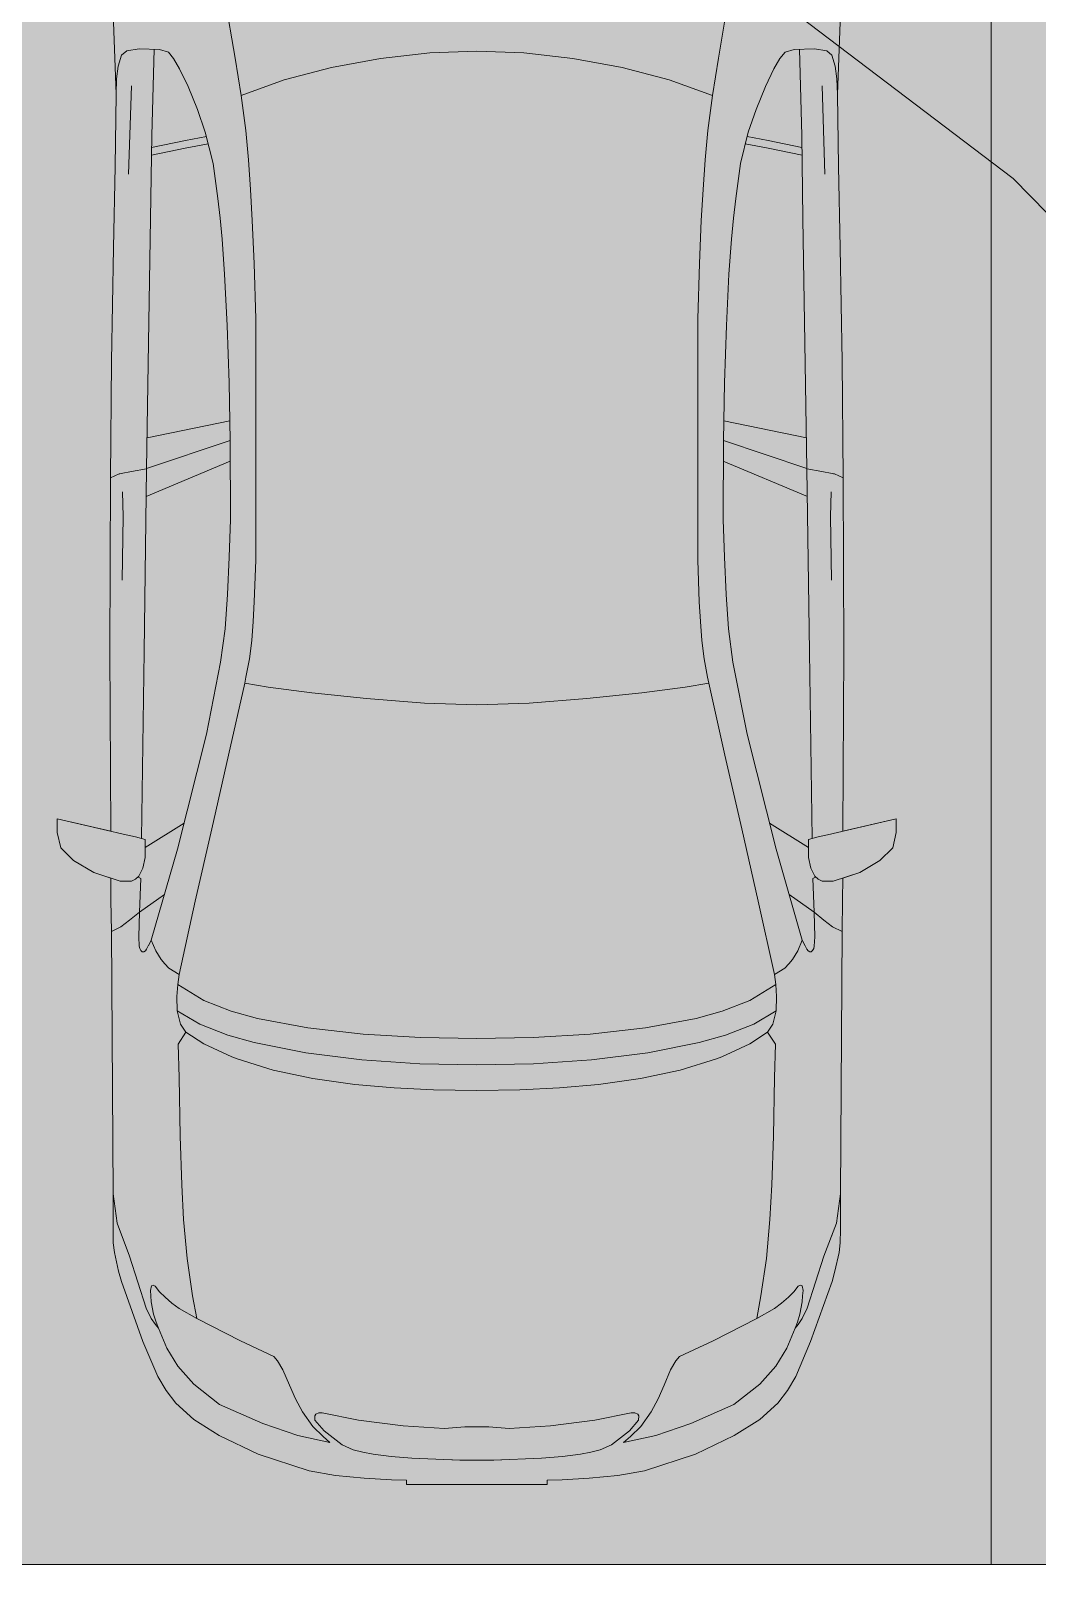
# Model space of a CAD drawing. Header units: millimetres. Extents: x 132836 to 1862386, y -330276 to -143438.
# Drawn here: x 235639 to 238152, y -270728 to -266857 of the extents above; entities that cross this region are included whole.
import ezdxf

# ---------------------------------------------------------------- set-up
doc = ezdxf.new("R2010")
doc.units = ezdxf.units.MM
doc.header["$MEASUREMENT"] = 0
for name, color, linetype in [('Extérieur - Environnement', 7, 'Continuous'), ('Nouveau_CN_02_00', 7, 'Continuous'), ('Structure - Murs extérieurs', 7, 'Continuous')]:
    doc.layers.add(name, color=color, linetype=linetype)

msp = doc.modelspace()

# ---------------------------------------------------------------- hatches: boundary and pattern name
at = {"linetype": 'Continuous', "lineweight": 0, "true_color": 0x6f6f6f}
h = msp.add_hatch(color=8, dxfattribs=at)
h.paths.add_polyline_path([(141848.442, -275935.042), (141848.442, -295062.571), (269220.821, -293826.868), (269220.821, -270902.734), (268763.049, -270902.734), (254213.6, -271040.575), (254213.6, -163437.635), (153156.2, -163437.635), (153156.2, -271040.575), (153182.962, -271040.57), (153183.146, -272000.514, -0.40942736), (149183.681, -275935.042)])
h.paths.add_polyline_path([(158435.584, -260639.953), (155145.584, -260639.953), (155145.584, -248364.953), (155145.584, -243089.974), (155145.584, -242189.974), (158435.584, -242189.974)], flags=0)
h.paths.add_polyline_path([(196775.042, -260810.571), (196775.042, -222495.57), (186955.542, -222495.57), (186955.542, -218295.57), (196754.55, -218295.57), (196754.55, -208495.57), (196754.55, -204495.57), (193355.542, -204495.57), (193355.542, -201780.57), (193355.542, -195161.535), (195576.034, -195161.535), (195576.034, -189810.571), (217850.068, -189810.571), (217850.068, -262266.885), (245610.045, -262266.885), (245610.045, -253395.571), (245626.034, -253395.571), (246426.034, -253395.571), (247826.034, -253395.571), (247826.034, -248005.571), (247826.034, -246605.571), (245626.034, -246605.571), (245610.045, -246605.571), (245610.045, -171995.57), (212806.28, -171995.57), (161503.433, -171995.57), (161503.433, -193810.571), (161503.433, -230015.57), (161503.433, -260810.571)], flags=0)
h.paths.add_polyline_path([(162737.042, -269433.913, -0.09031866), (162858.773, -268727.623, -0.20144873), (163912.639, -267592.74, -0.10421145), (164718.006, -267415.055), (165317.979, -267409.371, -0.10404461), (166125.354, -267571.244, -0.23825546), (167284.257, -268953.318, -0.05518862), (167336.836, -269390.334), (167338.931, -269611.438), (167351.046, -270890.267), (167092.583, -271892.761, -0.26794919), (165370.083, -272909.124), (164770.11, -272914.808, -0.19371746), (163379.252, -272370.185, -0.07056876), (163028.663, -271931.262, -0.1316525), (162751.253, -270933.845)], flags=0)
h.paths.add_polyline_path([(173316.986, -273599.031), (173316.986, -273452.052), (173330.488, -267377.824, -0.3805567), (175316.986, -265609.826), (175394.714, -265609.826), (175394.714, -270609.826), (190394.714, -270609.826), (190394.714, -265609.826), (195356.191, -265609.826, -0.41421356), (196856.191, -267109.826), (196856.191, -273660.699, -0.34550161), (195137.285, -275433.432), (175327.752, -275599.002, -0.4157911)], flags=0)
h.paths.add_polyline_path([(205510.093, -271504.083, -0.13447393), (205230.948, -270484.937), (205230.948, -268984.937, -0.41421356), (207230.948, -266984.937), (207830.948, -266984.937, -0.41421356), (209830.948, -268984.937), (209830.948, -270484.937, -0.12882035), (209574.03, -271465.581, -0.27093629), (207830.948, -272484.937), (207230.948, -272484.937, -0.26498)], flags=0)
h.paths.add_polyline_path([(217862.687, -273329.325), (217869.949, -267730.336, -0.09856151), (218100.718, -266943.721), (218117.681, -266951.545, -0.258849), (219955.479, -265605.827), (219953.141, -265587.294), (220637.569, -265587.294), (220637.569, -265687.294), (220637.569, -270687.294), (250537.569, -270687.294), (250537.569, -265687.294), (252208.004, -265687.294), (254186.294, -265687.294), (254186.294, -267687.294), (254186.294, -271062.255, 0.00134576), (254186.323, -271073.021), (254197.209, -273095.233, -0.41421356), (252208.004, -275105.97), (243484.534, -275105.97, -0.00518896), (243431.438, -275116.103), (235447.992, -275196.191), (220071.012, -275253.24, -0.38655333), (217873.089, -273475.385, -0.02518922)], flags=0)
at = {"linetype": 'Continuous', "lineweight": 0, "true_color": 0xa7a7a7}
msp.add_hatch(color=253, dxfattribs=at).paths.add_polyline_path([(237379.849, -266301.745, 1), (247379.849, -266301.745, 1)])

# ---------------------------------------------------------------- linework, layer by layer
at = {"color": 9, "linetype": 'Continuous', "lineweight": 5}
msp.add_lwpolyline([(217873.089, -273475.385, 0.38655333), (220071.012, -275253.24), (235447.992, -275196.191), (243431.438, -275116.103, 0.00518896), (243484.534, -275105.97), (252208.004, -275105.97, 0.41421356), (254197.209, -273095.233), (254186.323, -271073.021, -0.00134576), (254186.294, -271062.255), (254186.294, -267687.294), (254186.294, -265687.294), (252208.004, -265687.294), (250537.569, -265687.294), (250537.569, -270687.294), (220637.569, -270687.294), (220637.569, -265687.294), (220637.569, -265587.294), (219953.141, -265587.294), (219955.479, -265605.827, 0.258849), (218117.681, -266951.545), (218100.718, -266943.721, 0.09856151), (217869.949, -267730.336), (217862.687, -273329.325, 0.02518922)], format="xyb", close=True, dxfattribs=at)
at = {"color": 255, "linetype": 'Continuous', "lineweight": 5, "flags": 128}
for points in [[(238037.569, -265687.294), (238037.569, -270687.294)], [(238037.569, -270687.294), (238037.569, -265687.294)], [(235537.569, -270687.294), (238037.569, -270687.294)], [(238037.569, -270687.294), (240537.569, -270687.294)]]:
    msp.add_lwpolyline(points, dxfattribs=at)
at = {"layer": 'Extérieur - Environnement', "color": 7, "linetype": 'Continuous', "lineweight": 13}
for p, q in [((236112.483, -266709.08), (236148.655, -266924.692)), ((237392.295, -266709.08), (237356.123, -266924.692)), ((235844.179, -266812.144), (235851.44, -267015.116)), ((235851.44, -267015.116), (235844.179, -266812.144)), ((237653.338, -267015.116), (237660.599, -266812.144)), ((237653.338, -267015.116), (237660.599, -266812.144)), ((235865.432, -266917.174), (235857.027, -266945.179)), ((235878.133, -266906.682), (235865.432, -266917.174)), ((235909.111, -266901.909), (235878.133, -266906.682)), ((235959.725, -266903.116), (235909.111, -266901.909)), ((235940.519, -267118.034), (235946.343, -266902.797)), ((235982.199, -266910.293), (235959.725, -266903.116)), ((235995.198, -266925.468), (235982.199, -266910.293)), ((236634.854, -266911.78), (236512.171, -266925.666)), ((236752.389, -266907.061), (236634.854, -266911.78)), ((236752.389, -266907.061), (236869.924, -266911.78)), ((236869.924, -266911.78), (236992.607, -266925.666)), ((237509.58, -266925.468), (237522.578, -266910.293)), ((237522.578, -266910.293), (237545.053, -266903.116)), ((237545.053, -266903.116), (237595.667, -266901.909)), ((237564.259, -267118.034), (237558.435, -266902.797)), ((237595.667, -266901.909), (237626.645, -266906.682)), ((237626.645, -266906.682), (237639.346, -266917.174)), ((237639.346, -266917.174), (237647.75, -266945.179)), ((235857.027, -266945.179), (235852.713, -266976.682)), ((236010.092, -266951.662), (235995.198, -266925.468)), ((236031.496, -266995.684), (236010.092, -266951.662)), ((236148.655, -266924.692), (236163.869, -267017.735)), ((236389.416, -266948.269), (236271.566, -266979.133)), ((236512.171, -266925.666), (236389.416, -266948.269)), ((236992.607, -266925.666), (237115.362, -266948.269)), ((237115.362, -266948.269), (237233.212, -266979.133)), ((237356.123, -266924.692), (237340.909, -267017.735)), ((237473.282, -266995.684), (237494.686, -266951.662)), ((237494.686, -266951.662), (237509.58, -266925.468)), ((237647.75, -266945.179), (237652.065, -266976.682)), ((235852.713, -266976.682), (235851.44, -267015.116)), ((235890.107, -266993.88), (235882.69, -267214.66)), ((236054.911, -267052.956), (236031.496, -266995.684)), ((236271.566, -266979.133), (236163.869, -267017.735)), ((237233.212, -266979.133), (237340.909, -267017.735)), ((237449.867, -267052.956), (237473.282, -266995.684)), ((237614.671, -266993.88), (237622.088, -267214.66)), ((237652.065, -266976.682), (237653.338, -267015.116)), ((235851.44, -267015.116), (235849.227, -267195.422)), ((235849.227, -267195.422), (235851.44, -267015.116)), ((236163.869, -267017.735), (236175.54, -267105.162)), ((237340.909, -267017.735), (237329.238, -267105.162)), ((237655.551, -267195.422), (237653.338, -267015.116)), ((237655.551, -267195.422), (237653.338, -267015.116)), ((236074.24, -267109.617), (236054.911, -267052.956)), ((237430.538, -267109.617), (237449.867, -267052.956)), ((236094.075, -267187.636), (236074.24, -267109.617)), ((236175.539, -267105.146), (236182.232, -267178.67)), ((237329.239, -267105.146), (237322.546, -267178.67)), ((237410.703, -267187.636), (237430.538, -267109.617)), ((235937.587, -267325.351), (235940.519, -267118.034)), ((235939.826, -267167.062), (236024.214, -267149.83)), ((235940.099, -267147.769), (236024.487, -267130.537)), ((236024.214, -267149.83), (236081.629, -267138.68)), ((236024.487, -267130.537), (236076.967, -267120.345)), ((237480.564, -267149.83), (237423.149, -267138.68)), ((237480.291, -267130.537), (237427.81, -267120.345)), ((237564.679, -267147.769), (237480.291, -267130.537)), ((237564.952, -267167.062), (237480.564, -267149.83)), ((237567.191, -267325.351), (237564.259, -267118.034)), ((236105.484, -267275.127), (236094.075, -267187.636)), ((236182.231, -267178.656), (236187.197, -267253.131)), ((237322.547, -267178.656), (237317.581, -267253.131)), ((237399.294, -267275.127), (237410.703, -267187.636)), ((235849.227, -267195.422), (235844.877, -267398.632)), ((235849.227, -267195.422), (235844.877, -267398.632)), ((237659.901, -267398.632), (237655.551, -267195.422)), ((237655.551, -267195.422), (237659.901, -267398.632)), ((236187.197, -267253.127), (236191.601, -267329.924)), ((237317.581, -267253.127), (237313.177, -267329.924)), ((236111.33, -267324.705), (236105.484, -267275.127)), ((237393.448, -267324.705), (237399.294, -267275.127)), ((235932.626, -267636.148), (235937.587, -267325.351)), ((236116.424, -267376.543), (236111.33, -267324.705)), ((236191.6, -267329.914), (236196.366, -267438.034)), ((237313.178, -267329.914), (237308.412, -267438.034)), ((237388.354, -267376.543), (237393.448, -267324.705)), ((237572.151, -267636.148), (237567.191, -267325.351)), ((236122.661, -267464.557), (236116.424, -267376.543)), ((237382.116, -267464.557), (237388.354, -267376.543)), ((235844.877, -267398.632), (235840.092, -267681.866)), ((235844.877, -267398.632), (235840.092, -267681.866)), ((237664.686, -267681.866), (237659.901, -267398.632)), ((237659.901, -267398.632), (237664.686, -267681.866)), ((236196.366, -267438.031), (236200.336, -267575.552)), ((237308.412, -267438.031), (237304.441, -267575.552)), ((236129.049, -267592.686), (236122.661, -267464.557)), ((237375.729, -267592.686), (237382.116, -267464.557)), ((236200.336, -267575.552), (236200.375, -268178.518)), ((237304.441, -267575.552), (237304.403, -268178.518)), ((236134.049, -267735.926), (236129.049, -267592.686)), ((237370.729, -267735.926), (237375.729, -267592.686)), ((235927.666, -267950.448), (235932.626, -267636.148)), ((237577.112, -267950.448), (237572.151, -267636.148)), ((235840.092, -267681.866), (235837.573, -267973.113)), ((235840.092, -267681.866), (235837.573, -267973.113)), ((237667.205, -267973.113), (237664.686, -267681.866)), ((237664.686, -267681.866), (237667.205, -267973.113)), ((236136.472, -267879.457), (236134.049, -267735.926)), ((237368.306, -267879.457), (237370.729, -267735.926)), ((235928.882, -267873.372), (236135.654, -267831.01)), ((237575.895, -267873.372), (237369.124, -267831.01)), ((236136.472, -267879.457), (235927.683, -267949.357)), ((236137.01, -268077.471), (236136.472, -267879.457)), ((237367.768, -268077.471), (237368.306, -267879.457)), ((237368.306, -267879.457), (237577.095, -267949.357)), ((235837.573, -267973.113), (235859.282, -267963.349)), ((235859.282, -267963.349), (235861.238, -267962.783)), ((235861.238, -267962.783), (235864.496, -267962.088)), ((235864.496, -267962.088), (235890.409, -267957.432)), ((235890.409, -267957.432), (235927.666, -267950.448)), ((235927.666, -267950.448), (235921.227, -268407.601)), ((235926.694, -268019.427), (236136.612, -267931.001)), ((237578.083, -268019.427), (237368.166, -267931.001)), ((237577.112, -267950.448), (237583.551, -268407.601)), ((237614.369, -267957.432), (237577.112, -267950.448)), ((237640.282, -267962.088), (237614.369, -267957.432)), ((237643.54, -267962.783), (237640.282, -267962.088)), ((237645.496, -267963.349), (237643.54, -267962.783)), ((237667.205, -267973.113), (237645.496, -267963.349)), ((235837.573, -267973.113), (235835.605, -268405.992)), ((235835.605, -268405.992), (235837.573, -267973.113)), ((237669.173, -268405.992), (237667.205, -267973.113)), ((237669.173, -268405.992), (237667.205, -267973.113)), ((235867.468, -268008.036), (235868.967, -268069.3)), ((237637.31, -268008.036), (237635.811, -268069.3)), ((235868.967, -268069.3), (235866.39, -268228.63)), ((236133.859, -268171.56), (236137.01, -268077.471)), ((237370.919, -268171.56), (237367.768, -268077.471)), ((237635.811, -268069.3), (237638.388, -268228.63)), ((236129.665, -268264.184), (236133.859, -268171.56)), ((236200.375, -268178.518), (236196.538, -268282.803)), ((237304.403, -268178.518), (237308.24, -268282.803)), ((237375.113, -268264.184), (237370.919, -268171.56)), ((236123.565, -268350.336), (236129.665, -268264.184)), ((237381.212, -268350.336), (237375.113, -268264.184)), ((236196.539, -268282.796), (236194.005, -268331.972)), ((237308.239, -268282.796), (237310.773, -268331.972)), ((236112.419, -268433.588), (236123.565, -268350.336)), ((236194.005, -268331.956), (236190.207, -268379.107)), ((237310.773, -268331.956), (237314.571, -268379.107)), ((237392.358, -268433.588), (237381.212, -268350.336)), ((236190.209, -268379.084), (236184.386, -268425.327)), ((237314.569, -268379.084), (237320.392, -268425.327)), ((235835.605, -268405.992), (235838.083, -268855.376)), ((235838.083, -268855.376), (235835.605, -268405.992)), ((235921.228, -268407.601), (235914.78, -268873.649)), ((236184.386, -268425.327), (236175.955, -268470.695)), ((237320.392, -268425.327), (237328.823, -268470.695)), ((237583.55, -268407.601), (237589.998, -268873.649)), ((237666.695, -268855.376), (237669.173, -268405.992)), ((237666.695, -268855.376), (237669.173, -268405.992)), ((236077.003, -268612.975), (236112.419, -268433.588)), ((236175.734, -268471.184), (236176.041, -268470.505)), ((237329.044, -268471.184), (237328.737, -268470.505)), ((237427.775, -268612.975), (237392.358, -268433.588)), ((236172.655, -268485.5), (236132.497, -268665.461)), ((236172.655, -268485.5), (236175.734, -268471.184)), ((236172.655, -268485.5), (236231.626, -268495.563)), ((236231.626, -268495.563), (236340.242, -268509.721)), ((237273.152, -268495.563), (237164.536, -268509.721)), ((237332.123, -268485.5), (237273.152, -268495.563)), ((237332.123, -268485.5), (237329.044, -268471.184)), ((237332.123, -268485.5), (237372.281, -268665.461)), ((236340.242, -268509.721), (236477.327, -268524.319)), ((236477.327, -268524.319), (236621.771, -268535.706)), ((236621.771, -268535.706), (236752.389, -268540.229)), ((236883.007, -268535.706), (236752.389, -268540.229)), ((237027.451, -268524.319), (236883.007, -268535.706)), ((237164.536, -268509.721), (237027.451, -268524.319)), ((236004.803, -268900.718), (236077.003, -268612.975)), ((237499.975, -268900.718), (237427.775, -268612.975)), ((236132.497, -268665.461), (236090.317, -268850.052)), ((237372.281, -268665.461), (237414.461, -268850.052)), ((235838.083, -268855.376), (235704.711, -268824.575)), ((235704.711, -268824.575), (235704.711, -268858.864)), ((235704.711, -268824.575), (235876.746, -268864.305)), ((235704.711, -268824.575), (235704.711, -268858.864)), ((236021.177, -268835.461), (235923.996, -268895.945)), ((236090.317, -268850.052), (236049.167, -269030.342)), ((237414.461, -268850.052), (237455.611, -269030.342)), ((237483.6, -268835.461), (237580.782, -268895.945)), ((237800.067, -268824.575), (237628.032, -268864.305)), ((237800.067, -268824.575), (237666.695, -268855.376)), ((237800.067, -268858.864), (237800.067, -268824.575)), ((237800.067, -268824.575), (237800.067, -268858.864)), ((235704.711, -268858.864), (235713.571, -268896.996)), ((235713.571, -268896.996), (235704.711, -268858.864)), ((235876.746, -268864.305), (235899.875, -268869.809)), ((235899.875, -268869.809), (235923.996, -268876.024)), ((235923.996, -268876.024), (235923.996, -268921.171)), ((237604.903, -268869.809), (237580.782, -268876.024)), ((237580.782, -268876.024), (237580.782, -268921.171)), ((237628.032, -268864.305), (237604.903, -268869.809)), ((237791.207, -268896.996), (237800.067, -268858.864)), ((237791.207, -268896.996), (237800.067, -268858.864)), ((235713.571, -268896.996), (235745.43, -268928.955)), ((235745.43, -268928.955), (235713.571, -268896.996)), ((235745.43, -268928.955), (235795.97, -268958.446)), ((235795.97, -268958.446), (235745.43, -268928.955)), ((235923.996, -268921.171), (235917.984, -268947.698)), ((236004.803, -268900.718), (235939.389, -269127.825)), ((237499.975, -268900.718), (237565.389, -269127.825)), ((237580.782, -268921.171), (237586.794, -268947.698)), ((237708.808, -268958.446), (237759.348, -268928.955)), ((237708.808, -268958.446), (237759.348, -268928.955)), ((237759.348, -268928.955), (237791.207, -268896.996)), ((237759.348, -268928.955), (237791.207, -268896.996)), ((235795.97, -268958.446), (235838.483, -268972.665)), ((235861.945, -268980.512), (235795.97, -268958.446)), ((235838.483, -268972.665), (235838.741, -269028.074)), ((235838.741, -269028.074), (235838.483, -268972.665)), ((235908.176, -268967.805), (235900.101, -268975.338)), ((235913.053, -268973.482), (235905.849, -268969.976)), ((235917.984, -268947.698), (235908.176, -268967.805)), ((235913.053, -268973.482), (235910.085, -269058.02)), ((237586.794, -268947.698), (237596.602, -268967.805)), ((237591.725, -268973.482), (237598.929, -268969.976)), ((237591.725, -268973.482), (237594.693, -269058.02)), ((237596.602, -268967.805), (237604.677, -268975.338)), ((237642.833, -268980.512), (237708.808, -268958.446)), ((237666.037, -269028.074), (237666.295, -268972.665)), ((237666.037, -269028.074), (237666.295, -268972.665)), ((237666.295, -268972.665), (237708.808, -268958.446)), ((235889.929, -268980.446), (235861.945, -268980.512)), ((235900.101, -268975.338), (235889.929, -268980.446)), ((237604.677, -268975.338), (237614.849, -268980.446)), ((237614.849, -268980.446), (237642.833, -268980.512)), ((235838.741, -269028.074), (235839.793, -269106.124)), ((235838.741, -269028.074), (235839.793, -269106.124)), ((235972.233, -269013.798), (235910.085, -269058.02)), ((236049.167, -269030.342), (236009.002, -269213.352)), ((237455.611, -269030.342), (237495.776, -269213.352)), ((237532.545, -269013.798), (237594.693, -269058.02)), ((237664.985, -269106.124), (237666.037, -269028.074)), ((237666.037, -269028.074), (237664.985, -269106.124)), ((235885.224, -269078.043), (235863.628, -269094.519)), ((235910.085, -269058.02), (235885.224, -269078.043)), ((235910.085, -269058.02), (235908.251, -269119.394)), ((237594.693, -269058.02), (237619.554, -269078.043)), ((237594.693, -269058.02), (237596.527, -269119.394)), ((237619.554, -269078.043), (237641.15, -269094.519)), ((235863.628, -269094.519), (235839.793, -269106.124)), ((235839.793, -269106.124), (235843.944, -269761.281)), ((235839.793, -269106.124), (235843.944, -269761.281)), ((235908.251, -269119.394), (235909.53, -269142.411)), ((235932.041, -269141.742), (235939.389, -269127.825)), ((235939.389, -269127.825), (235950.835, -269154.267)), ((237565.389, -269127.825), (237553.943, -269154.267)), ((237572.737, -269141.742), (237565.389, -269127.825)), ((237596.527, -269119.394), (237595.248, -269142.411)), ((237641.15, -269094.519), (237664.985, -269106.124)), ((237660.834, -269761.281), (237664.985, -269106.124)), ((237664.985, -269106.124), (237660.834, -269761.281)), ((235909.53, -269142.411), (235910.567, -269148.165)), ((235910.567, -269148.165), (235913.49, -269153.829)), ((235916.951, -269156.902), (235913.49, -269153.829)), ((235920.7, -269156.936), (235916.951, -269156.902)), ((235924.596, -269154.389), (235920.7, -269156.936)), ((235924.596, -269154.389), (235927.688, -269150.029)), ((235927.688, -269150.029), (235932.035, -269141.742)), ((235950.835, -269154.267), (235964.178, -269175.776)), ((237553.943, -269154.267), (237540.6, -269175.776)), ((237577.09, -269150.029), (237572.743, -269141.742)), ((237580.182, -269154.389), (237577.09, -269150.029)), ((237580.182, -269154.389), (237584.078, -269156.936)), ((237584.078, -269156.936), (237587.827, -269156.902)), ((237587.827, -269156.902), (237591.288, -269153.829)), ((237594.211, -269148.165), (237591.288, -269153.829)), ((237595.248, -269142.411), (237594.211, -269148.165)), ((235964.178, -269175.776), (235973.375, -269186.973)), ((235973.375, -269186.973), (235983.094, -269197.411)), ((235983.094, -269197.411), (236009.002, -269213.352)), ((237521.684, -269197.411), (237495.776, -269213.352)), ((237531.403, -269186.973), (237521.684, -269197.411)), ((237540.6, -269175.776), (237531.403, -269186.973)), ((236005.712, -269238.276), (236003.569, -269268.704)), ((236009.002, -269213.352), (236005.712, -269238.276)), ((236070.526, -269278.711), (236005.712, -269238.276)), ((236009.016, -269213.352), (236009.002, -269213.352)), ((237434.252, -269278.711), (237499.066, -269238.276)), ((237495.762, -269213.352), (237495.776, -269213.352)), ((237495.776, -269213.352), (237499.066, -269238.276)), ((237499.066, -269238.276), (237501.209, -269268.704)), ((236003.569, -269268.704), (236004.349, -269304.066)), ((236139.281, -269304.966), (236070.522, -269278.71)), ((237365.496, -269304.966), (237434.256, -269278.71)), ((237501.209, -269268.704), (237500.429, -269304.066)), ((236060.727, -269337.286), (236004.349, -269304.066)), ((236004.349, -269304.066), (236012.677, -269337.784)), ((236204.417, -269323.678), (236139.275, -269304.965)), ((237300.36, -269323.678), (237365.503, -269304.965)), ((237444.051, -269337.286), (237500.429, -269304.066)), ((237500.429, -269304.066), (237492.101, -269337.784)), ((236025.992, -269357.141), (236006.462, -269387.53)), ((236012.677, -269337.784), (236012.703, -269337.799)), ((236025.992, -269357.141), (236012.677, -269337.784)), ((236025.998, -269357.181), (236025.992, -269357.141)), ((236025.998, -269357.181), (236070.601, -269386.898)), ((236130.93, -269364.909), (236060.727, -269337.286)), ((236330.71, -269347.1), (236204.412, -269323.677)), ((236468.853, -269362.462), (236330.71, -269347.1)), ((237035.925, -269362.462), (237174.068, -269347.1)), ((237174.068, -269347.1), (237300.366, -269323.677)), ((237373.848, -269364.909), (237444.051, -269337.286)), ((237478.78, -269357.181), (237434.177, -269386.898)), ((237478.78, -269357.181), (237478.785, -269357.141)), ((237478.785, -269357.141), (237492.101, -269337.784)), ((237478.785, -269357.141), (237498.316, -269387.53)), ((237492.101, -269337.784), (237492.075, -269337.799)), ((236006.462, -269387.53), (236008.641, -269470.882)), ((236070.601, -269386.898), (236140.48, -269419.474)), ((236196.577, -269383.674), (236130.93, -269364.909)), ((236325.019, -269409.223), (236196.577, -269383.674)), ((236611.783, -269370.864), (236468.851, -269362.461)), ((236752.418, -269373.424), (236611.781, -269370.863)), ((236752.36, -269373.424), (236892.997, -269370.863)), ((236892.995, -269370.864), (237035.927, -269362.461)), ((237179.759, -269409.223), (237308.201, -269383.674)), ((237308.201, -269383.674), (237373.848, -269364.909)), ((237434.177, -269386.898), (237364.298, -269419.474)), ((237498.316, -269387.53), (237496.137, -269470.882)), ((236140.48, -269419.474), (236153.541, -269424.336)), ((236153.541, -269424.336), (236244.081, -269452.15)), ((236465.701, -269426.562), (236325.019, -269409.223)), ((236610.485, -269436.38), (236465.701, -269426.562)), ((236752.389, -269439.488), (236610.485, -269436.38)), ((236752.389, -269439.488), (236894.293, -269436.38)), ((236894.293, -269436.38), (237039.077, -269426.562)), ((237039.077, -269426.562), (237179.759, -269409.223)), ((237351.237, -269424.336), (237260.696, -269452.15)), ((237364.298, -269419.474), (237351.237, -269424.336)), ((236008.639, -269470.819), (236011.285, -269617.644)), ((236008.642, -269470.865), (236008.642, -269470.882)), ((236244.081, -269452.15), (236343.129, -269473.079)), ((236343.129, -269473.079), (236448.036, -269487.903)), ((237161.649, -269473.079), (237056.742, -269487.903)), ((237260.696, -269452.15), (237161.649, -269473.079)), ((237496.139, -269470.819), (237493.493, -269617.644)), ((237496.136, -269470.865), (237496.136, -269470.882)), ((236448.036, -269487.903), (236545.998, -269496.699)), ((236545.998, -269496.699), (236644.57, -269501.675)), ((236644.57, -269501.675), (236752.395, -269503.419)), ((236860.208, -269501.675), (236752.382, -269503.419)), ((236958.78, -269496.699), (236860.208, -269501.675)), ((237056.742, -269487.903), (236958.78, -269496.699)), ((236011.285, -269617.644), (236015.577, -269739.103)), ((237493.493, -269617.644), (237489.201, -269739.103)), ((236015.577, -269739.103), (236020.114, -269825.642)), ((237489.201, -269739.103), (237484.664, -269825.642)), ((235843.944, -269761.281), (235843.861, -269812.104)), ((235843.944, -269761.281), (235843.861, -269812.104)), ((235843.944, -269761.281), (235853.787, -269834.646)), ((237660.834, -269761.281), (237650.991, -269834.646)), ((237660.917, -269812.104), (237660.834, -269761.281)), ((237660.834, -269761.281), (237660.917, -269812.104)), ((235843.861, -269812.104), (235843.971, -269850.175)), ((235843.861, -269812.104), (235843.971, -269850.175)), ((236020.112, -269825.621), (236028.893, -269922.935)), ((236028.893, -269922.935), (236020.142, -269825.642)), ((237484.666, -269825.621), (237475.885, -269922.935)), ((237475.885, -269922.935), (237484.636, -269825.642)), ((237660.807, -269850.175), (237660.917, -269812.104)), ((237660.917, -269812.104), (237660.807, -269850.175)), ((235843.971, -269850.175), (235844.498, -269883.286)), ((235843.971, -269850.175), (235844.498, -269883.286)), ((235853.787, -269834.646), (235885.312, -269917.011)), ((235864.901, -269863.685), (235864.953, -269864.697)), ((237650.991, -269834.646), (237619.466, -269917.011)), ((237639.876, -269863.685), (237639.825, -269864.697)), ((237660.28, -269883.286), (237660.807, -269850.175)), ((237660.807, -269850.175), (237660.28, -269883.286)), ((235844.498, -269883.286), (235847.299, -269907.43)), ((235844.498, -269883.286), (235847.299, -269907.43)), ((237657.479, -269907.43), (237660.28, -269883.286)), ((237660.28, -269883.286), (237657.479, -269907.43)), ((235847.299, -269907.43), (235857.696, -269954.786)), ((235857.696, -269954.786), (235847.299, -269907.43)), ((235885.312, -269917.011), (235926.913, -270046.609)), ((236028.893, -269922.935), (236042.515, -270016.18)), ((237475.885, -269922.935), (237462.263, -270016.18)), ((237619.466, -269917.011), (237577.865, -270046.609)), ((237647.082, -269954.786), (237657.479, -269907.43)), ((237647.082, -269954.786), (237657.479, -269907.43)), ((235857.696, -269954.786), (235864.711, -269980.291)), ((235864.711, -269980.291), (235857.696, -269954.786)), ((235864.711, -269980.291), (235918.529, -270130.226)), ((235918.529, -270130.226), (235864.711, -269980.291)), ((237586.249, -270130.226), (237640.067, -269980.291)), ((237586.249, -270130.226), (237640.067, -269980.291)), ((237640.067, -269980.291), (237647.082, -269954.786)), ((237640.067, -269980.291), (237647.082, -269954.786)), ((235939.918, -269991.066), (235937.185, -270002.769)), ((235937.185, -270002.769), (235938.498, -270015.863)), ((235938.498, -270015.863), (235939.445, -270030.793)), ((235944.371, -269989.8), (235939.918, -269991.066)), ((235949.259, -269991.957), (235944.371, -269989.8)), ((235960.198, -270006.248), (235949.259, -269991.957)), ((235973.82, -270019.786), (235960.198, -270006.248)), ((236042.511, -270016.157), (236052.791, -270072.418)), ((237462.267, -270016.157), (237451.987, -270072.418)), ((237530.958, -270019.786), (237544.58, -270006.248)), ((237544.58, -270006.248), (237555.519, -269991.957)), ((237555.519, -269991.957), (237560.407, -269989.8)), ((237560.407, -269989.8), (237564.86, -269991.066)), ((237564.86, -269991.066), (237567.593, -270002.769)), ((237566.28, -270015.863), (237565.333, -270030.793)), ((237567.593, -270002.769), (237566.28, -270015.863)), ((235939.25, -270072.924), (235926.913, -270046.609)), ((235939.445, -270030.793), (235945.351, -270061.6)), ((235990.893, -270034.588), (235973.82, -270019.786)), ((236008.835, -270047.873), (235990.893, -270034.588)), ((236052.791, -270072.418), (236008.835, -270047.873)), ((237451.987, -270072.418), (237495.943, -270047.873)), ((237495.943, -270047.873), (237513.884, -270034.588)), ((237513.884, -270034.588), (237530.958, -270019.786)), ((237565.333, -270030.793), (237559.427, -270061.6)), ((237565.528, -270072.924), (237577.865, -270046.609)), ((235949.693, -270087.473), (235939.25, -270072.924)), ((235945.351, -270061.6), (235951.697, -270081.4)), ((235957.019, -270096.772), (235949.693, -270087.473)), ((235951.697, -270081.4), (235957.019, -270096.772)), ((236162.206, -270128.798), (236052.791, -270072.418)), ((237342.572, -270128.798), (237451.987, -270072.418)), ((237553.081, -270081.4), (237547.759, -270096.772)), ((237547.759, -270096.772), (237555.085, -270087.473)), ((237559.427, -270061.6), (237553.081, -270081.4)), ((237555.085, -270087.473), (237565.528, -270072.924)), ((235918.529, -270130.226), (235955.768, -270217.2)), ((235955.768, -270217.2), (235918.529, -270130.226)), ((235978.203, -270147.072), (235957.019, -270096.772)), ((236245.642, -270167.904), (236162.206, -270128.798)), ((237259.135, -270167.904), (237342.572, -270128.798)), ((237526.575, -270147.072), (237547.759, -270096.772)), ((237549.01, -270217.2), (237586.249, -270130.226)), ((237549.01, -270217.2), (237586.249, -270130.226)), ((236005.418, -270191.422), (235978.203, -270147.072)), ((236255.031, -270178.323), (236245.642, -270167.904)), ((237249.746, -270178.323), (237259.135, -270167.904)), ((237499.36, -270191.422), (237526.575, -270147.072)), ((236045.736, -270236.78), (236005.418, -270191.422)), ((236268.212, -270201.019), (236255.031, -270178.323)), ((236284.352, -270238.748), (236268.199, -270200.996)), ((237220.426, -270238.748), (237236.579, -270200.996)), ((237236.566, -270201.019), (237249.746, -270178.323)), ((237459.042, -270236.78), (237499.36, -270191.422)), ((235955.768, -270217.2), (235976.313, -270252.572)), ((235955.768, -270217.2), (235976.313, -270252.572)), ((236110.062, -270287.509), (236045.736, -270236.78)), ((236299.42, -270273.148), (236284.352, -270238.748)), ((237205.358, -270273.148), (237220.426, -270238.748)), ((237394.716, -270287.509), (237459.042, -270236.78)), ((237528.465, -270252.572), (237549.01, -270217.2)), ((237549.01, -270217.2), (237528.465, -270252.572)), ((235976.313, -270252.572), (236000.491, -270283.992)), ((235976.313, -270252.572), (236000.491, -270283.992)), ((236000.491, -270283.992), (236045.519, -270325.3)), ((236000.491, -270283.992), (236045.519, -270325.3)), ((236110.062, -270287.509), (236218.096, -270334.551)), ((236317.202, -270306.15), (236299.42, -270273.148)), ((237187.576, -270306.15), (237205.358, -270273.148)), ((237394.716, -270287.509), (237286.682, -270334.551)), ((237459.259, -270325.3), (237504.287, -270283.992)), ((237504.287, -270283.992), (237459.259, -270325.3)), ((237504.287, -270283.992), (237528.465, -270252.572)), ((237528.465, -270252.572), (237504.287, -270283.992)), ((236045.519, -270325.3), (236109.236, -270364.897)), ((236045.519, -270325.3), (236109.236, -270364.897)), ((236342.947, -270342.487), (236317.202, -270306.15)), ((236347.913, -270315.683), (236350.357, -270311.79)), ((236348.061, -270326.509), (236347.913, -270315.683)), ((236371.12, -270353.332), (236348.061, -270326.509)), ((236350.357, -270311.79), (236357.603, -270308.145)), ((236357.603, -270308.145), (236366.516, -270307.893)), ((236366.516, -270307.893), (236457.383, -270326.346)), ((236457.383, -270326.346), (236568.408, -270340.803)), ((237047.395, -270326.346), (236936.37, -270340.803)), ((237138.262, -270307.893), (237047.395, -270326.346)), ((237133.658, -270353.332), (237156.717, -270326.509)), ((237147.175, -270308.145), (237138.262, -270307.893)), ((237154.421, -270311.79), (237147.175, -270308.145)), ((237156.865, -270315.683), (237154.421, -270311.79)), ((237156.717, -270326.509), (237156.865, -270315.683)), ((237161.83, -270342.487), (237187.576, -270306.15)), ((237395.542, -270364.897), (237459.259, -270325.3)), ((237459.259, -270325.3), (237395.542, -270364.897)), ((236109.236, -270364.897), (236206.031, -270411.682)), ((236109.236, -270364.897), (236206.031, -270411.682)), ((236218.096, -270334.551), (236305.327, -270364.687)), ((236385.574, -270382.581), (236305.327, -270364.687)), ((236368.817, -270367.761), (236342.947, -270342.487)), ((236415.881, -270388.521), (236371.12, -270353.332)), ((236568.408, -270340.803), (236671.545, -270347.688)), ((236722.667, -270343.014), (236671.545, -270347.688)), ((236722.667, -270343.014), (236753.204, -270343.014)), ((236782.111, -270343.014), (236751.574, -270343.014)), ((236782.111, -270343.014), (236833.233, -270347.688)), ((236936.37, -270340.803), (236833.233, -270347.688)), ((237088.897, -270388.521), (237133.658, -270353.332)), ((237119.204, -270382.581), (237199.451, -270364.687)), ((237135.961, -270367.761), (237161.83, -270342.487)), ((237286.682, -270334.551), (237199.451, -270364.687)), ((237298.747, -270411.682), (237395.542, -270364.897)), ((237395.542, -270364.897), (237298.747, -270411.682)), ((236385.574, -270382.581), (236368.817, -270367.761)), ((236444.04, -270400.674), (236415.881, -270388.521)), ((236444.04, -270400.674), (236467.608, -270406.754)), ((237060.738, -270400.674), (237037.17, -270406.754)), ((237060.738, -270400.674), (237088.897, -270388.521)), ((237119.204, -270382.581), (237135.961, -270367.761)), ((236206.031, -270411.682), (236333.52, -270453.32)), ((236333.52, -270453.32), (236206.031, -270411.682)), ((236467.604, -270406.753), (236493.601, -270411.739)), ((236493.589, -270411.737), (236538.506, -270417.696)), ((236538.506, -270417.696), (236590.399, -270421.621)), ((236709.788, -270426.56), (236590.399, -270421.621)), ((236691.255, -270425.927), (236691.896, -270425.927)), ((236752.401, -270426.22), (236709.788, -270426.56)), ((236752.377, -270426.22), (236794.99, -270426.56)), ((236794.99, -270426.56), (236914.379, -270421.621)), ((236813.523, -270425.927), (236812.882, -270425.927)), ((236966.272, -270417.696), (236914.379, -270421.621)), ((237011.189, -270411.737), (236966.272, -270417.696)), ((237037.174, -270406.753), (237011.177, -270411.739)), ((237171.258, -270453.32), (237298.747, -270411.682)), ((237171.258, -270453.32), (237298.747, -270411.682)), ((236333.52, -270453.32), (236399.76, -270464.898)), ((236399.76, -270464.898), (236333.52, -270453.32)), ((236399.76, -270464.898), (236471.379, -270471.45)), ((236471.379, -270471.45), (236399.76, -270464.898)), ((236471.379, -270471.45), (236539.366, -270475.543)), ((236539.366, -270475.543), (236471.379, -270471.45)), ((236539.366, -270475.543), (236576.627, -270476.634)), ((236576.627, -270476.634), (236539.366, -270475.543)), ((236576.627, -270476.634), (236576.627, -270487.463)), ((236576.627, -270487.463), (236576.627, -270476.634)), ((236928.151, -270476.634), (236965.412, -270475.543)), ((236928.151, -270476.634), (236965.412, -270475.543)), ((236928.151, -270487.463), (236928.151, -270476.634)), ((236928.151, -270487.463), (236928.151, -270476.634)), ((236965.412, -270475.543), (237033.399, -270471.45)), ((236965.412, -270475.543), (237033.399, -270471.45)), ((237033.399, -270471.45), (237105.018, -270464.898)), ((237033.399, -270471.45), (237105.018, -270464.898)), ((237105.018, -270464.898), (237171.258, -270453.32)), ((237105.018, -270464.898), (237171.258, -270453.32)), ((236576.627, -270487.463), (236928.151, -270487.463)), ((236576.627, -270487.463), (236752.389, -270487.463)), ((236928.151, -270487.463), (236752.389, -270487.463))]:
    msp.add_line(p, q, dxfattribs=at)
at = {"layer": 'Nouveau_CN_02_00', "color": 8, "linetype": 'Continuous', "lineweight": 5, "flags": 128}
msp.add_lwpolyline([(230637.173, -263335.293), (232464.376, -264294.523), (234195.459, -264976.433), (235756.052, -265697.267), (237071.785, -266450.037), (238091.72, -267225.7), (238858.647, -268006.971)], dxfattribs=at)
at = {"layer": 'Structure - Murs extérieurs', "color": 7, "linetype": 'Continuous', "lineweight": 5, "flags": 128}
msp.add_lwpolyline([(254087.357, -265587.294), (250537.569, -265587.294), (250437.569, -265587.294), (250437.569, -265687.294), (250437.569, -270687.292), (220637.569, -270687.292), (220637.569, -265687.294), (220637.569, -265587.294), (220537.569, -265587.294), (219953.141, -265587.294, 0.25972716), (218021.387, -267116.457, 0.0985618), (217861.309, -267920.633), (217861.309, -273253.269, 0.41578544), (219972.573, -275353.239), (252109.564, -275205.969, 0.41421921)], format="xyb", dxfattribs=at)
at = {"layer": 'Structure - Murs extérieurs', "color": 7, "linetype": 'Continuous', "lineweight": 5}
msp.add_lwpolyline([(250437.569, -270687.292), (220637.569, -270687.292)], dxfattribs=at)

doc.saveas('drawing.dxf')
